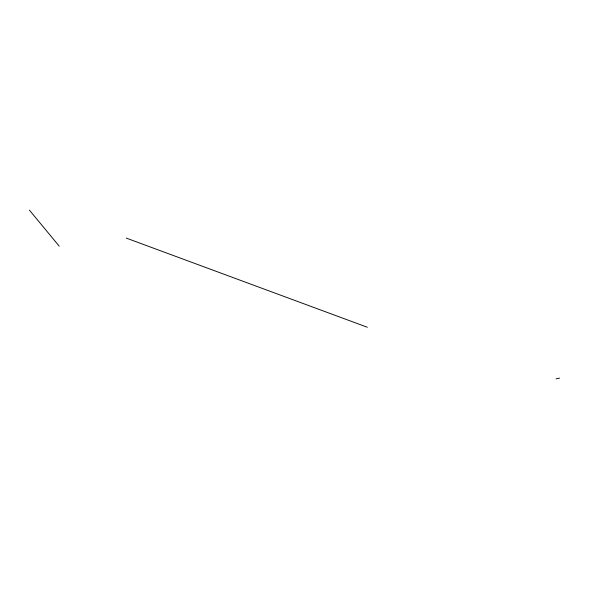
<?xml version="1.0" encoding="UTF-8"?>
<svg xmlns="http://www.w3.org/2000/svg" width="589" height="589" viewBox="0 0 589 589"><rect width="100%" height="100%" fill="white"/><g stroke="black" fill="none" stroke-linecap="round" stroke-linejoin="round"><path stroke-width="0.88" d="M556.06 378.823L559.55 378.123M126.267 238.096L367.337 327.248M29.45 210.177L59.224 246.18"/></g></svg>
